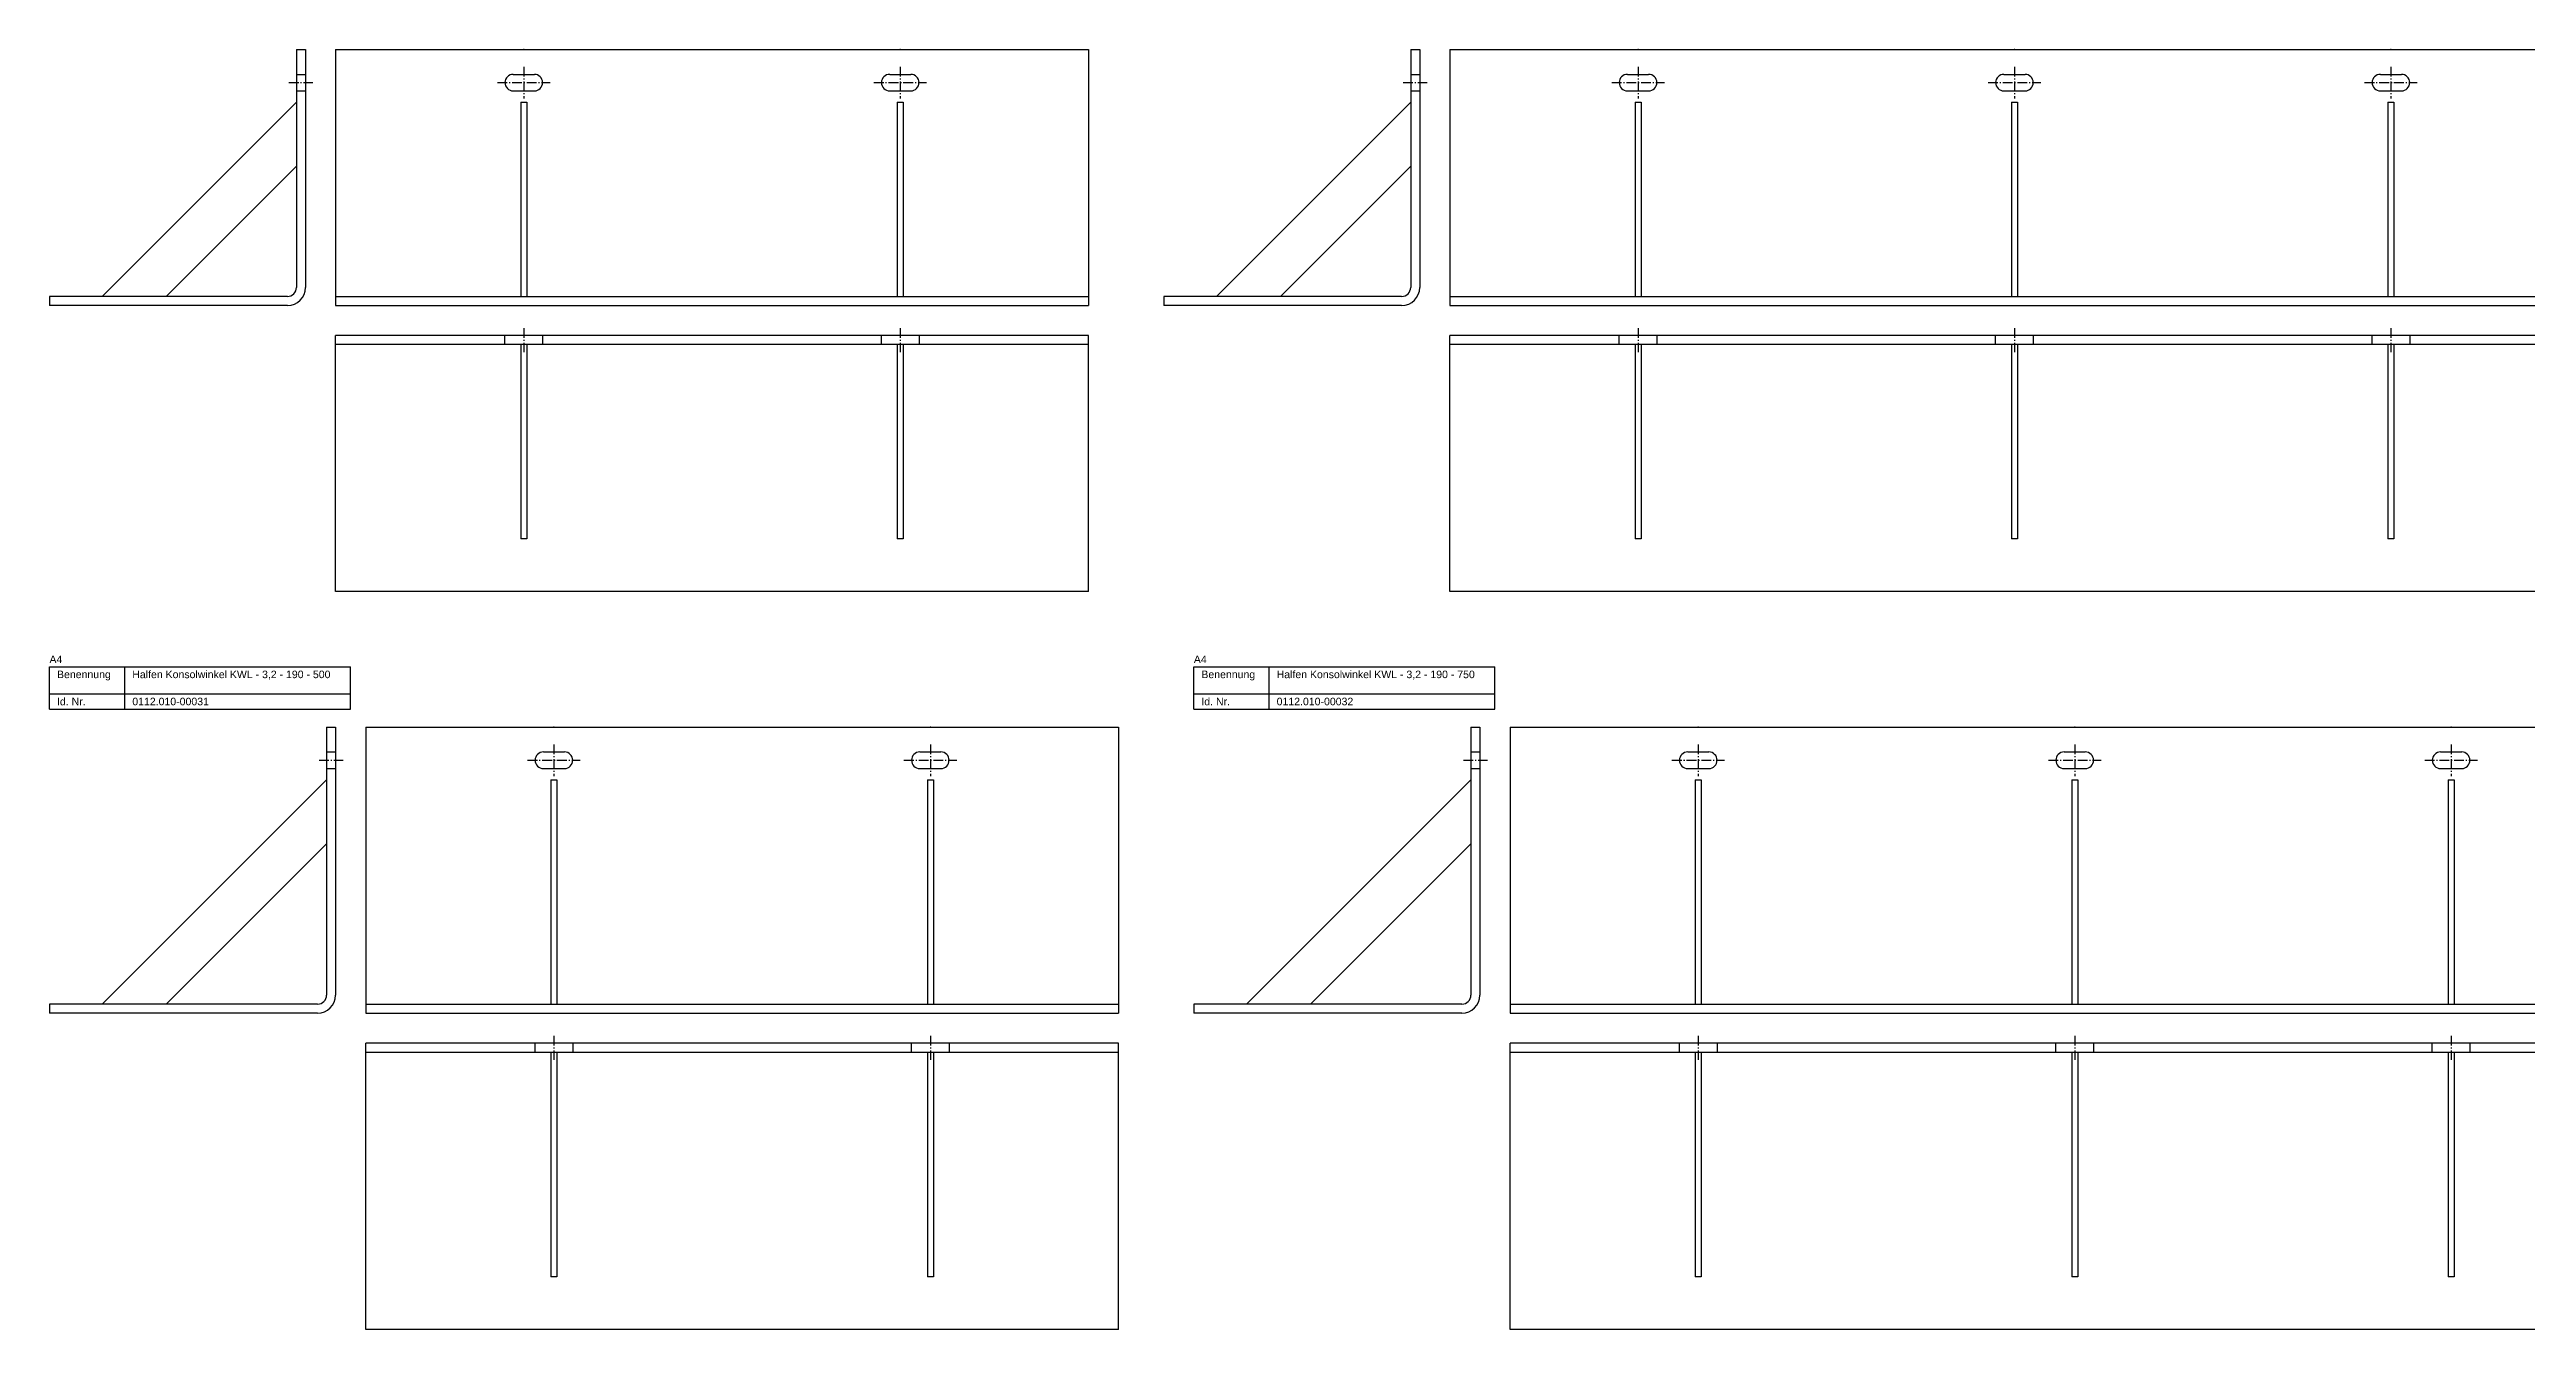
# Model space of a CAD drawing. Header units: millimetres. Extents: x 3683 to 6843, y -2519 to 868.
# Drawn here: x 3683 to 5328, y -809 to 41 of the extents above; entities that cross this region are included whole.
import ezdxf

# ---------------------------------------------------------------- set-up
doc = ezdxf.new("R2010")
doc.units = ezdxf.units.MM
doc.linetypes.add('MITTELLINIE', pattern=[0.977, 0.65, -0.13, 0.067, -0.13])
doc.linetypes.add('VERDECKT', pattern=[9.525, 6.35, -3.175])
doc.layers.add('HALFEN-KONSOLANKER', color=2, linetype='CONTINUOUS')
doc.styles.add('ARIAL50', font='ARIAL.TTF', dxfattribs={"height": 5})

msp = doc.modelspace()

# ---------------------------------------------------------------- linework, layer by layer
at = {"layer": 'HALFEN-KONSOLANKER'}
for p, q in [((3847.1, 40.8), (3847.1, -117.2)), ((3847.1, 40.8), (3853.1, 40.8)), ((3853.1, 40.8), (3853.1, -117.2)), ((3873.1, 40.8), (4373.1, 40.8)), ((3873.1, 40.8), (3873.1, -129.2)), ((4373.1, 40.8), (4373.1, -129.2)), ((4587.1, 40.8), (4587.1, -117.2)), ((4587.1, 40.8), (4593.1, 40.8)), ((4593.1, 40.8), (4593.1, -117.2)), ((4613.1, 40.8), (5363.1, 40.8)), ((4613.1, 40.8), (4613.1, -129.2)), ((3991.1, 24.3), (4005.1, 24.3)), ((4241.1, 24.3), (4255.1, 24.3)), ((4731.1, 24.3), (4745.1, 24.3)), ((4981.1, 24.3), (4995.1, 24.3)), ((5231.1, 24.3), (5245.1, 24.3)), ((3847.1, 5.8), (3718.1, -123.2)), ((3991.1, 13.3), (4005.1, 13.3)), ((3996.1, 5.8), (3996.1, -123.2)), ((3996.1, 5.8), (4000.1, 5.8)), ((4000.1, 5.8), (4000.1, -123.2)), ((4241.1, 13.3), (4255.1, 13.3)), ((4246.1, 5.8), (4246.1, -123.2)), ((4246.1, 5.8), (4250.1, 5.8)), ((4250.1, 5.8), (4250.1, -123.2)), ((4587.1, 5.8), (4458.1, -123.2)), ((4731.1, 13.3), (4745.1, 13.3)), ((4736.1, 5.8), (4736.1, -123.2)), ((4736.1, 5.8), (4740.1, 5.8)), ((4740.1, 5.8), (4740.1, -123.2)), ((4981.1, 13.3), (4995.1, 13.3)), ((4986.1, 5.8), (4990.1, 5.8)), ((4986.1, 5.8), (4986.1, -123.2)), ((4990.1, 5.8), (4990.1, -123.2)), ((5231.1, 13.3), (5245.1, 13.3)), ((5236.1, 5.8), (5236.1, -123.2)), ((5236.1, 5.8), (5240.1, 5.8)), ((5240.1, 5.8), (5240.1, -123.2)), ((3847.1, -36.7), (3760.6, -123.2)), ((4587.1, -36.7), (4500.6, -123.2)), ((3841.1, -123.2), (3683.1, -123.2)), ((3683.1, -123.2), (3683.1, -129.2)), ((3841.1, -129.2), (3683.1, -129.2)), ((3873.1, -123.2), (4373.1, -123.2)), ((3873.1, -129.2), (4373.1, -129.2)), ((4581.1, -123.2), (4423.1, -123.2)), ((4423.1, -123.2), (4423.1, -129.2)), ((4581.1, -129.2), (4423.1, -129.2)), ((4613.1, -123.2), (5363.1, -123.2)), ((4613.1, -129.2), (5363.1, -129.2)), ((4373.1, -149.2), (3873.1, -149.2)), ((3873.1, -319.2), (3873.1, -149.2)), ((4373.1, -155.2), (3873.1, -155.2)), ((3996.1, -155.2), (3996.1, -284.2)), ((4000.1, -155.2), (4000.1, -284.2)), ((4246.1, -155.2), (4246.1, -284.2)), ((4250.1, -155.2), (4250.1, -284.2)), ((4373.1, -319.2), (4373.1, -149.2)), ((5363.1, -149.2), (4613.1, -149.2)), ((4613.1, -319.2), (4613.1, -149.2)), ((5363.1, -155.2), (4613.1, -155.2)), ((4736.1, -155.2), (4736.1, -284.2)), ((4740.1, -155.2), (4740.1, -284.2)), ((4986.1, -155.2), (4986.1, -284.2)), ((4990.1, -155.2), (4990.1, -284.2)), ((5236.1, -155.2), (5236.1, -284.2)), ((5240.1, -155.2), (5240.1, -284.2)), ((4000.1, -284.2), (3996.1, -284.2)), ((4250.1, -284.2), (4246.1, -284.2)), ((4740.1, -284.2), (4736.1, -284.2)), ((4990.1, -284.2), (4986.1, -284.2)), ((5240.1, -284.2), (5236.1, -284.2)), ((4373.1, -319.2), (3873.1, -319.2)), ((5363.1, -319.2), (4613.1, -319.2)), ((3683.1, -369.2), (3883.1, -369.2)), ((3683.1, -397.2), (3683.1, -369.2)), ((3733.1, -397.2), (3733.1, -369.2)), ((3883.1, -397.2), (3883.1, -369.2)), ((4443.1, -369.2), (4643.1, -369.2)), ((4443.1, -397.2), (4443.1, -369.2)), ((4493.1, -397.2), (4493.1, -369.2)), ((4643.1, -397.2), (4643.1, -369.2)), ((3683.1, -387.2), (3883.1, -387.2)), ((4443.1, -387.2), (4643.1, -387.2)), ((3683.1, -397.2), (3883.1, -397.2)), ((3867.1, -409.2), (3867.1, -587.2)), ((3867.1, -409.2), (3873.1, -409.2)), ((3873.1, -409.2), (3873.1, -587.2)), ((3893.1, -409.2), (4393.1, -409.2)), ((3893.1, -409.2), (3893.1, -599.2)), ((4393.1, -409.2), (4393.1, -599.2)), ((4443.1, -397.2), (4643.1, -397.2)), ((4627.1, -409.2), (4627.1, -587.2)), ((4627.1, -409.2), (4633.1, -409.2)), ((4633.1, -409.2), (4633.1, -587.2)), ((4653.1, -409.2), (5403.1, -409.2)), ((4653.1, -409.2), (4653.1, -599.2)), ((4011.1, -425.7), (4025.1, -425.7)), ((4261.1, -425.7), (4275.1, -425.7)), ((4771.1, -425.7), (4785.1, -425.7)), ((5021.1, -425.7), (5035.1, -425.7)), ((5271.1, -425.7), (5285.1, -425.7)), ((4011.1, -436.7), (4025.1, -436.7)), ((4261.1, -436.7), (4275.1, -436.7)), ((4771.1, -436.7), (4785.1, -436.7)), ((5021.1, -436.7), (5035.1, -436.7)), ((5271.1, -436.7), (5285.1, -436.7)), ((3867.1, -444.2), (3718.1, -593.2)), ((4016.1, -444.2), (4016.1, -593.2)), ((4016.1, -444.2), (4020.1, -444.2)), ((4020.1, -444.2), (4020.1, -593.2)), ((4266.1, -444.2), (4266.1, -593.2)), ((4266.1, -444.2), (4270.1, -444.2)), ((4270.1, -444.2), (4270.1, -593.2)), ((4627.1, -444.2), (4478.1, -593.2)), ((4776.1, -444.2), (4776.1, -593.2)), ((4776.1, -444.2), (4780.1, -444.2)), ((4780.1, -444.2), (4780.1, -593.2)), ((5026.1, -444.2), (5026.1, -593.2)), ((5026.1, -444.2), (5030.1, -444.2)), ((5030.1, -444.2), (5030.1, -593.2)), ((5276.1, -444.2), (5276.1, -593.2)), ((5276.1, -444.2), (5280.1, -444.2)), ((5280.1, -444.2), (5280.1, -593.2)), ((3867.1, -486.7), (3760.6, -593.2)), ((4627.1, -486.7), (4520.6, -593.2)), ((3861.1, -593.2), (3683.1, -593.2)), ((3683.1, -593.2), (3683.1, -599.2)), ((3861.1, -599.2), (3683.1, -599.2)), ((3893.1, -593.2), (4393.1, -593.2)), ((3893.1, -599.2), (4393.1, -599.2)), ((4621.1, -593.2), (4443.1, -593.2)), ((4443.1, -593.2), (4443.1, -599.2)), ((4621.1, -599.2), (4443.1, -599.2)), ((4653.1, -593.2), (5403.1, -593.2)), ((4653.1, -599.2), (5403.1, -599.2)), ((4393.1, -619.2), (3893.1, -619.2)), ((3893.1, -809.2), (3893.1, -619.2)), ((4393.1, -809.2), (4393.1, -619.2)), ((5403.1, -619.2), (4653.1, -619.2)), ((4653.1, -809.2), (4653.1, -619.2)), ((4393.1, -625.2), (3893.1, -625.2)), ((4016.1, -625.2), (4016.1, -774.2)), ((4020.1, -625.2), (4020.1, -774.2)), ((4266.1, -625.2), (4266.1, -774.2)), ((4270.1, -625.2), (4270.1, -774.2)), ((5403.1, -625.2), (4653.1, -625.2)), ((4776.1, -625.2), (4776.1, -774.2)), ((4780.1, -625.2), (4780.1, -774.2)), ((5026.1, -625.2), (5026.1, -774.2)), ((5030.1, -625.2), (5030.1, -774.2)), ((5276.1, -625.2), (5276.1, -774.2)), ((5280.1, -625.2), (5280.1, -774.2)), ((4020.1, -774.2), (4016.1, -774.2)), ((4270.1, -774.2), (4266.1, -774.2)), ((4780.1, -774.2), (4776.1, -774.2)), ((5030.1, -774.2), (5026.1, -774.2)), ((5280.1, -774.2), (5276.1, -774.2)), ((4393.1, -809.2), (3893.1, -809.2)), ((5403.1, -809.2), (4653.1, -809.2))]:
    msp.add_line(p, q, dxfattribs=at)
at = {"layer": 'HALFEN-KONSOLANKER', "color": 1, "linetype": 'MITTELLINIE', "ltscale": 10}
for p, q in [((3842.1, 18.8), (3858.1, 18.8)), ((3980.6, 18.8), (4015.6, 18.8)), ((3998.1, 29.3), (3998.1, 8.3)), ((4230.6, 18.8), (4265.6, 18.8)), ((4248.1, 29.3), (4248.1, 8.3)), ((4582.1, 18.8), (4598.1, 18.8)), ((4720.6, 18.8), (4755.6, 18.8)), ((4738.1, 29.3), (4738.1, 8.3)), ((4970.6, 18.8), (5005.6, 18.8)), ((4988.1, 29.3), (4988.1, 8.3)), ((5220.6, 18.8), (5255.6, 18.8)), ((5238.1, 29.3), (5238.1, 8.3)), ((3998.1, -144.2), (3998.1, -160.2)), ((4248.1, -144.2), (4248.1, -160.2)), ((4738.1, -144.2), (4738.1, -160.2)), ((4988.1, -144.2), (4988.1, -160.2)), ((5238.1, -144.2), (5238.1, -160.2)), ((4018.1, -420.7), (4018.1, -441.7)), ((4268.1, -420.7), (4268.1, -441.7)), ((4778.1, -420.7), (4778.1, -441.7)), ((5028.1, -420.7), (5028.1, -441.7)), ((5278.1, -420.7), (5278.1, -441.7)), ((3862.1, -431.2), (3878.1, -431.2)), ((4000.6, -431.2), (4035.6, -431.2)), ((4250.6, -431.2), (4285.6, -431.2)), ((4622.1, -431.2), (4638.1, -431.2)), ((4760.6, -431.2), (4795.6, -431.2)), ((5010.6, -431.2), (5045.6, -431.2)), ((5260.6, -431.2), (5295.6, -431.2)), ((4018.1, -614.2), (4018.1, -630.2)), ((4268.1, -614.2), (4268.1, -630.2)), ((4778.1, -614.2), (4778.1, -630.2)), ((5028.1, -614.2), (5028.1, -630.2)), ((5278.1, -614.2), (5278.1, -630.2))]:
    msp.add_line(p, q, dxfattribs=at)
at = {"layer": 'HALFEN-KONSOLANKER', "color": 1, "linetype": 'VERDECKT'}
for p, q in [((3847.1, 24.3), (3853.1, 24.3)), ((4587.1, 24.3), (4593.1, 24.3)), ((3847.1, 13.3), (3853.1, 13.3)), ((4587.1, 13.3), (4593.1, 13.3)), ((3985.6, -155.2), (3985.6, -149.2)), ((4010.6, -149.2), (4010.6, -155.2)), ((4235.6, -155.2), (4235.6, -149.2)), ((4260.6, -149.2), (4260.6, -155.2)), ((4725.6, -155.2), (4725.6, -149.2)), ((4750.6, -149.2), (4750.6, -155.2)), ((4975.6, -155.2), (4975.6, -149.2)), ((5000.6, -149.2), (5000.6, -155.2)), ((5225.6, -155.2), (5225.6, -149.2)), ((5250.6, -149.2), (5250.6, -155.2)), ((3867.1, -425.7), (3873.1, -425.7)), ((4627.1, -425.7), (4633.1, -425.7)), ((3867.1, -436.7), (3873.1, -436.7)), ((4627.1, -436.7), (4633.1, -436.7)), ((4005.6, -625.2), (4005.6, -619.2)), ((4030.6, -619.2), (4030.6, -625.2)), ((4255.6, -625.2), (4255.6, -619.2)), ((4280.6, -619.2), (4280.6, -625.2)), ((4765.6, -625.2), (4765.6, -619.2)), ((4790.6, -619.2), (4790.6, -625.2)), ((5015.6, -625.2), (5015.6, -619.2)), ((5040.6, -619.2), (5040.6, -625.2)), ((5265.6, -625.2), (5265.6, -619.2)), ((5290.6, -619.2), (5290.6, -625.2))]:
    msp.add_line(p, q, dxfattribs=at)
at = {"layer": 'HALFEN-KONSOLANKER'}
for centre, radius, start, end in [((3991.1, 18.8), 5.5, 90, 270), ((4005.1, 18.8), 5.5, 270, 90), ((4241.1, 18.8), 5.5, 90, 270), ((4255.1, 18.8), 5.5, 270, 90), ((4731.1, 18.8), 5.5, 90, 270), ((4745.1, 18.8), 5.5, 270, 90), ((4981.1, 18.8), 5.5, 90, 270), ((4995.1, 18.8), 5.5, 270, 90), ((5231.1, 18.8), 5.5, 90, 270), ((5245.1, 18.8), 5.5, 270, 90), ((3841.1, -117.2), 6, 270, 0), ((3841.1, -117.2), 12, 270, 0), ((4581.1, -117.2), 12, 270, 0), ((4581.1, -117.2), 6, 270, 0), ((4011.1, -431.2), 5.5, 90, 270), ((4025.1, -431.2), 5.5, 270, 90), ((4261.1, -431.2), 5.5, 90, 270), ((4275.1, -431.2), 5.5, 270, 90), ((4771.1, -431.2), 5.5, 90, 270), ((4785.1, -431.2), 5.5, 270, 90), ((5021.1, -431.2), 5.5, 90, 270), ((5035.1, -431.2), 5.5, 270, 90), ((5271.1, -431.2), 5.5, 90, 270), ((5285.1, -431.2), 5.5, 270, 90), ((3861.1, -587.2), 6, 270, 0), ((3861.1, -587.2), 12, 270, 0), ((4621.1, -587.2), 12, 270, 0), ((4621.1, -587.2), 6, 270, 0)]:
    msp.add_arc(centre, radius, start, end, dxfattribs=at)
for p in [(3998.1, 40.8), (3998.1, 40.8), (4248.1, 40.8), (4248.1, 40.8), (4738.1, 40.8), (4738.1, 40.8), (4988.1, 40.8), (4988.1, 40.8), (5238.1, 40.8), (5238.1, 40.8), (4018.1, -409.2), (4018.1, -409.2), (4268.1, -409.2), (4268.1, -409.2), (4778.1, -409.2), (4778.1, -409.2), (5028.1, -409.2), (5028.1, -409.2), (5278.1, -409.2), (5278.1, -409.2)]:
    msp.add_point(p, dxfattribs=at)

# ---------------------------------------------------------------- texts
at = {"layer": 'HALFEN-KONSOLANKER', "style": 'ARIAL50'}
for s, p in [('A4', (3683.1, -366.7)), ('A4', (4443.1, -366.7)), ('Benennung', (3688.1, -376.7)), ('Halfen Konsolwinkel KWL - 3,2 - 190 - 500', (3738.1, -376.7)), ('Benennung', (4448.1, -376.7)), ('Halfen Konsolwinkel KWL - 3,2 - 190 - 750', (4498.1, -376.7)), ('Id. Nr.', (3688.1, -394.7)), ('0112.010-00031', (3738.1, -394.7)), ('Id. Nr.', (4448.1, -394.7)), ('0112.010-00032', (4498.1, -394.7))]:
    msp.add_text(s, height=5, dxfattribs=at).set_placement(p)

doc.saveas('drawing.dxf')
